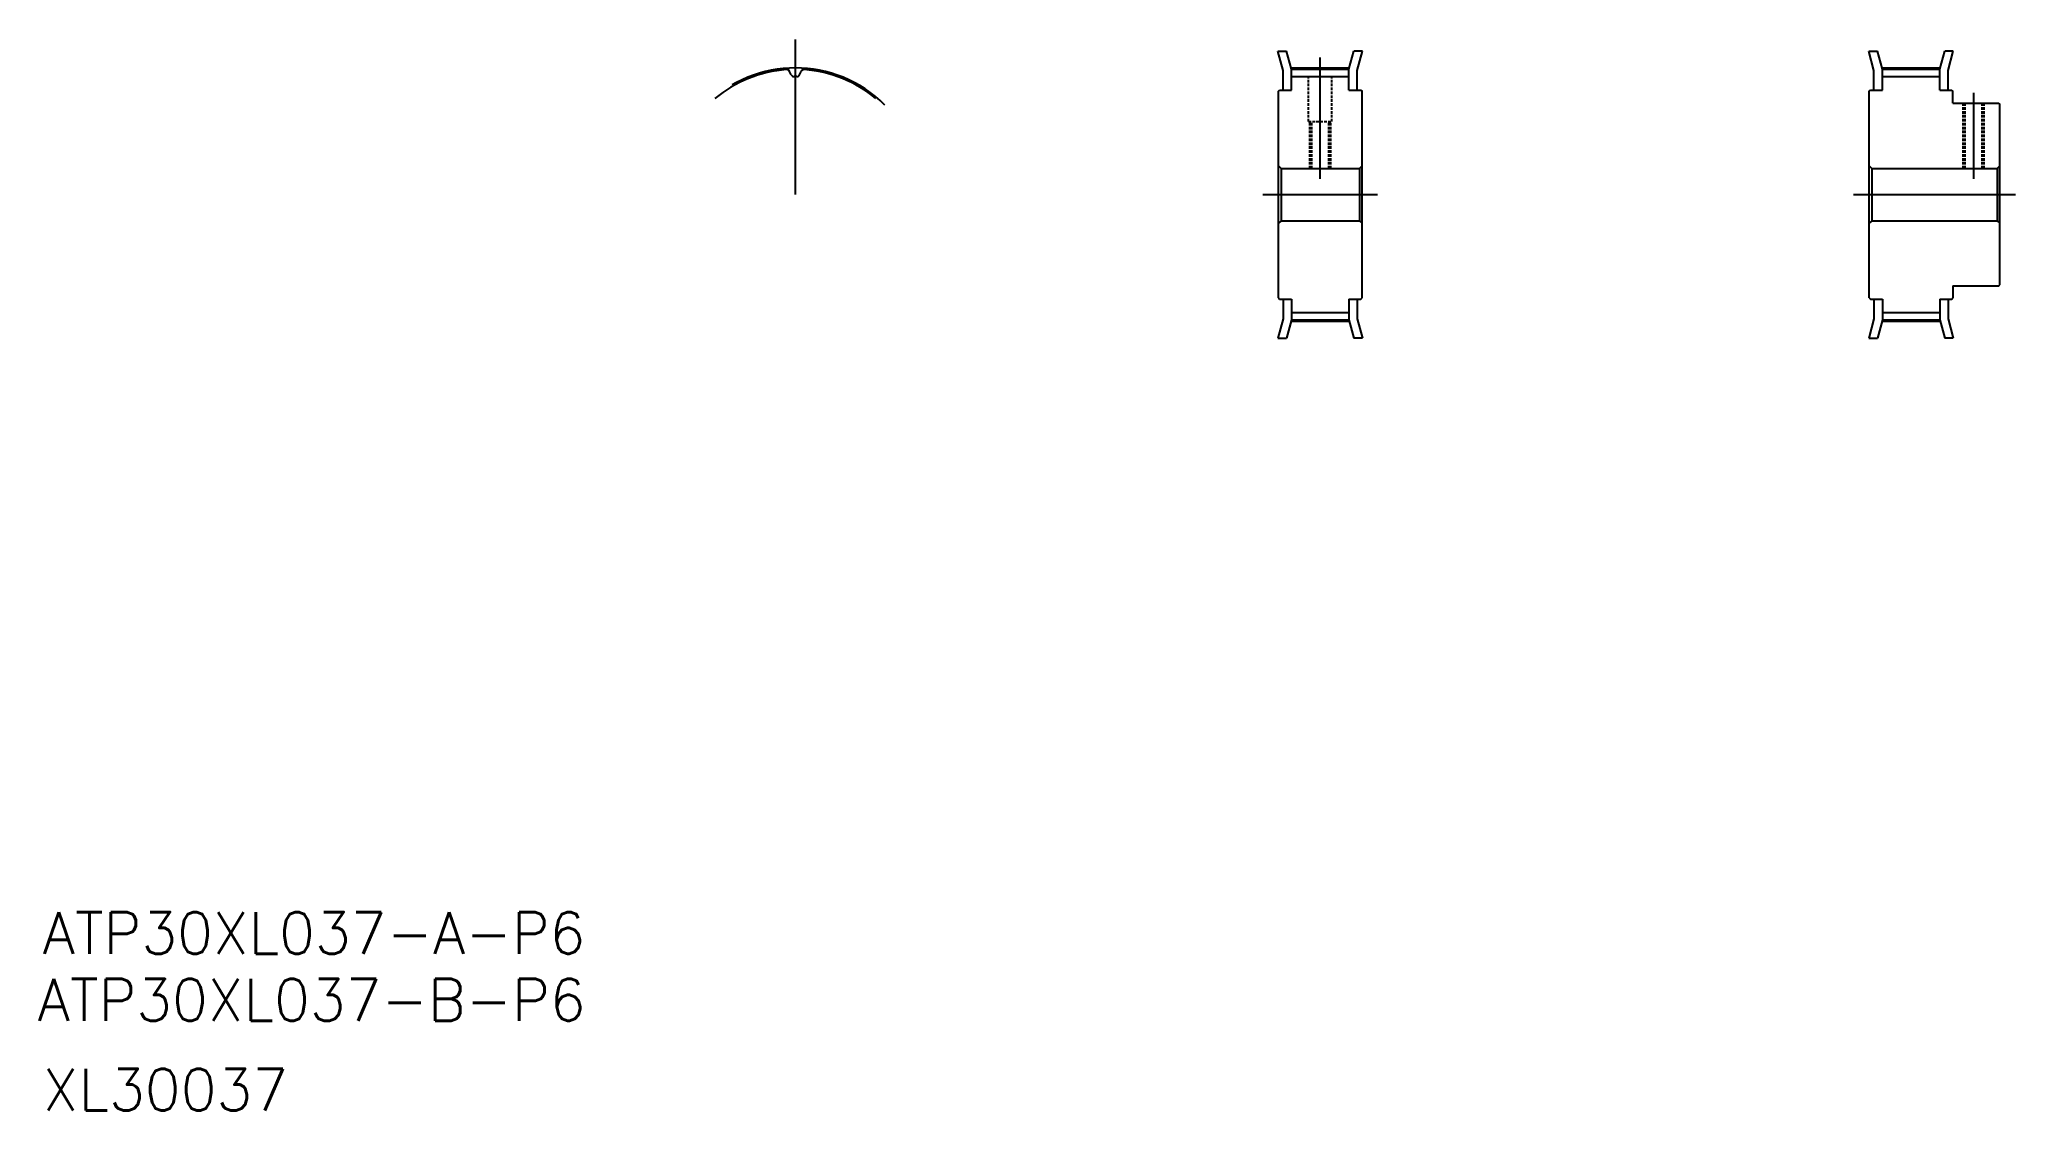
# Model space of a CAD drawing. Extents: x -71 to 307, y -80 to 125.
import ezdxf

# ---------------------------------------------------------------- set-up
doc = ezdxf.new("R2010")
doc.units = 0
doc.linetypes.add('CENTER', pattern=[50.8, 31.75, -6.35, 6.35, -6.35])
doc.linetypes.add('DASHED', pattern=[0.75, 0.5, -0.25])
doc.layers.get('0').update_dxf_attribs({"linetype": 'CONTINUOUS'})
doc.layers.add('CENTER', color=1, linetype='CENTER')
doc.styles.get("Standard").update_dxf_attribs({"font": 'txt', "bigfont": 'BIGFONT'})

msp = doc.modelspace()

# ---------------------------------------------------------------- linework, layer by layer
at = {"color": 7, "linetype": 'CONTINUOUS'}
for p, q in [((166.06, 123.25), (167.71, 123.25)), ((167.05, 119.54), (166.06, 123.25)), ((168.65, 119.75), (167.71, 123.25)), ((179.65, 119.75), (180.59, 123.25)), ((182.25, 123.25), (180.59, 123.25)), ((181.25, 119.54), (182.25, 123.25)), ((279.21, 123.25), (280.87, 123.25)), ((280.21, 119.54), (279.21, 123.25)), ((281.81, 119.75), (280.87, 123.25)), ((292.81, 119.75), (293.75, 123.25)), ((295.4, 123.25), (293.75, 123.25)), ((294.41, 119.54), (295.4, 123.25)), ((72.83, 118.7), (72.53, 119.34)), ((74.44, 118.7), (74.74, 119.34)), ((167.05, 115.75), (167.05, 119.54)), ((168.65, 119.75), (179.65, 119.75)), ((168.65, 115.75), (168.65, 119.75)), ((168.65, 118.35), (179.65, 118.35)), ((179.65, 115.75), (179.65, 119.75)), ((181.25, 115.75), (181.25, 119.54)), ((280.21, 115.75), (280.21, 119.54)), ((281.81, 119.75), (292.81, 119.75)), ((281.81, 115.75), (281.81, 119.75)), ((281.81, 118.35), (292.81, 118.35)), ((292.81, 115.75), (292.81, 119.75)), ((294.41, 115.75), (294.41, 119.54)), ((166.15, 115.55), (166.35, 115.75)), ((166.15, 75.95), (166.15, 115.55)), ((166.35, 115.75), (168.65, 115.75)), ((179.65, 115.75), (181.95, 115.75)), ((181.95, 115.75), (182.15, 115.55)), ((182.15, 75.95), (182.15, 115.55)), ((279.31, 115.55), (279.51, 115.75)), ((279.31, 75.95), (279.31, 115.55)), ((279.51, 115.75), (281.81, 115.75)), ((292.81, 115.75), (295.11, 115.75)), ((295.11, 115.75), (295.31, 115.55)), ((295.31, 113.25), (295.31, 115.55)), ((295.31, 113.25), (304.11, 113.25)), ((304.11, 113.25), (304.31, 113.05)), ((304.31, 78.45), (304.31, 113.05)), ((166.15, 101.25), (166.65, 100.75)), ((166.65, 100.75), (181.65, 100.75)), ((166.65, 100.75), (166.65, 90.75)), ((181.65, 100.75), (182.15, 101.25)), ((181.65, 100.75), (181.65, 90.75)), ((279.31, 101.25), (279.81, 100.75)), ((279.81, 100.75), (303.81, 100.75)), ((279.81, 100.75), (279.81, 90.75)), ((303.81, 100.75), (304.31, 101.25)), ((303.81, 100.75), (303.81, 90.75)), ((166.65, 90.75), (166.15, 90.25)), ((166.65, 90.75), (181.65, 90.75)), ((181.65, 90.75), (182.15, 90.25)), ((279.81, 90.75), (279.31, 90.25)), ((279.81, 90.75), (303.81, 90.75)), ((303.81, 90.75), (304.31, 90.25)), ((166.15, 75.95), (166.35, 75.75)), ((166.35, 75.75), (168.65, 75.75)), ((167.05, 75.75), (167.05, 71.96)), ((168.65, 75.75), (168.65, 71.75)), ((179.65, 75.75), (179.65, 71.75)), ((179.65, 75.75), (181.95, 75.75)), ((181.25, 75.75), (181.25, 71.96)), ((181.95, 75.75), (182.15, 75.95)), ((279.31, 75.95), (279.51, 75.75)), ((279.51, 75.75), (281.81, 75.75)), ((280.21, 75.75), (280.21, 71.96)), ((281.81, 75.75), (281.81, 71.75)), ((292.81, 75.75), (295.11, 75.75)), ((292.81, 75.75), (292.81, 71.75)), ((294.41, 75.75), (294.41, 71.96)), ((295.11, 75.75), (295.31, 75.95)), ((295.31, 78.25), (304.11, 78.25)), ((295.31, 78.25), (295.31, 75.95)), ((304.11, 78.25), (304.31, 78.45)), ((167.05, 71.96), (166.06, 68.25)), ((168.65, 73.15), (179.65, 73.15)), ((181.25, 71.96), (182.25, 68.25)), ((280.21, 71.96), (279.21, 68.25)), ((281.81, 73.15), (292.81, 73.15)), ((294.41, 71.96), (295.4, 68.25)), ((166.06, 68.25), (167.71, 68.25)), ((168.65, 71.75), (167.71, 68.25)), ((168.65, 71.75), (179.65, 71.75)), ((179.65, 71.75), (180.59, 68.25)), ((182.25, 68.25), (180.59, 68.25)), ((279.21, 68.25), (280.87, 68.25)), ((281.81, 71.75), (280.87, 68.25)), ((281.81, 71.75), (292.81, 71.75)), ((292.81, 71.75), (293.75, 68.25)), ((295.4, 68.25), (293.75, 68.25))]:
    msp.add_line(p, q, dxfattribs=at)
at = {"color": 3, "linetype": 'DASHED'}
for p, q in [((171.9, 109.75), (171.9, 118.35)), ((176.4, 109.75), (176.4, 118.35)), ((171.9, 109.75), (176.4, 109.75)), ((172.15, 100.75), (172.15, 109.75)), ((172.53, 100.75), (172.53, 109.75)), ((175.77, 100.75), (175.77, 109.75)), ((176.15, 100.75), (176.15, 109.75)), ((297.31, 100.75), (297.31, 113.25)), ((297.69, 100.75), (297.69, 113.25)), ((300.93, 100.75), (300.93, 113.25)), ((301.31, 100.75), (301.31, 113.25))]:
    msp.add_line(p, q, dxfattribs=at)
at = {"color": 7, "linetype": 'CONTINUOUS'}
for centre, radius, start, end in [((73.64, 95.75), 24, 94.0533, 130), ((71.98, 119.08), 0.61, 25, 94.0533), ((73.39, 118.96), 0.61, 205, 270.617), ((73.64, 95.75), 22.6, 89.383, 90.617), ((73.89, 118.96), 0.61, 269.383, 335), ((75.29, 119.08), 0.61, 85.9467, 155), ((73.64, 95.75), 24, 50, 85.9467)]:
    msp.add_arc(centre, radius, start, end, dxfattribs=at)
at = {"layer": 'CENTER', "color": 1, "linetype": 'CENTER'}
for p, q in [((73.64, 95.75), (73.64, 125.45)), ((174.15, 98.75), (174.15, 122.01)), ((168.53, 120.01), (179.77, 120.01)), ((281.69, 120.01), (292.93, 120.01)), ((299.31, 98.75), (299.31, 115.25)), ((163.15, 95.75), (185.15, 95.75)), ((276.31, 95.75), (307.31, 95.75)), ((168.53, 71.5), (179.77, 71.5)), ((281.69, 71.5), (292.93, 71.5))]:
    msp.add_line(p, q, dxfattribs=at)
msp.add_arc((73.64, 95.75), 24.25, 45, 135, dxfattribs=at)

# ---------------------------------------------------------------- texts
at = {"color": 7, "linetype": 'CONTINUOUS'}
for s, p in [('ATP30XL037-A-P6', (-70.5, -49.65)), ('ATP30XL037-B-P6', (-71.48, -62.47)), ('XL30037', (-70.5, -79.65))]:
    msp.add_text(s, height=8, dxfattribs=at).set_placement(p)

doc.saveas('drawing.dxf')
